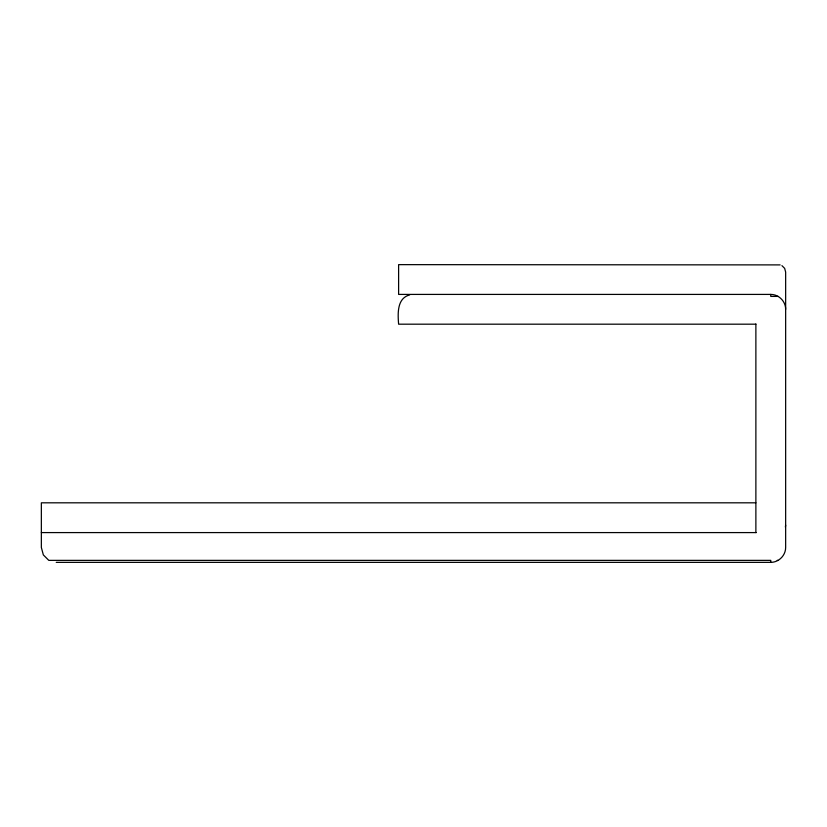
<?xml version="1.0" encoding="UTF-8"?>
<svg xmlns="http://www.w3.org/2000/svg" width="827" height="827" viewBox="0 0 827 827"><rect width="100%" height="100%" fill="white"/><g stroke="black" fill="none" stroke-linecap="round" stroke-linejoin="round"><path stroke-width="1.24" d="M785.392 527.068L785.65 525.145M409.644 294.919C396.815 298.258 397.797 313.919 398.614 324.184L755.878 324.184M56.236 562.36L770.764 562.36C778.734 562.412 785.702 555.444 785.65 547.474L785.65 272.083L784.658 268.362L781.928 265.632M785.65 309.298C785.702 301.328 778.734 294.36 770.764 294.412L398.614 294.412L398.614 264.64L780.13 264.898M778.207 296.407L770.764 296.407L770.764 294.412M755.878 502.816L41.35 502.816L41.35 547.474L43.345 554.917L48.793 560.365L770.764 560.365L770.764 562.36M41.35 532.588L756.26 532.588M777.215 560.365L777.949 560.365M755.878 323.998L755.878 532.588"/></g></svg>
